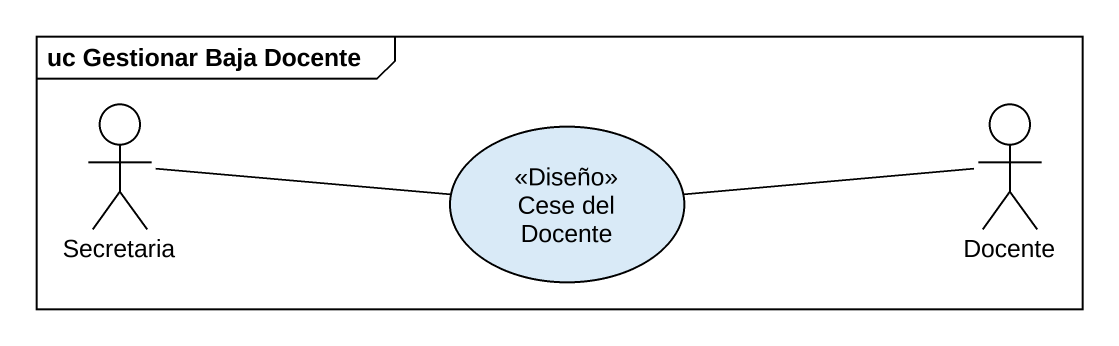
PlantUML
@startuml
mainframe uc Gestionar Baja Docente
actor Secretaria
actor Docente
usecase "Cese del Docente" as Cese_del_Docente <<Diseño>>
Secretaria -right- Cese_del_Docente
Cese_del_Docente -right- Docente
@enduml
